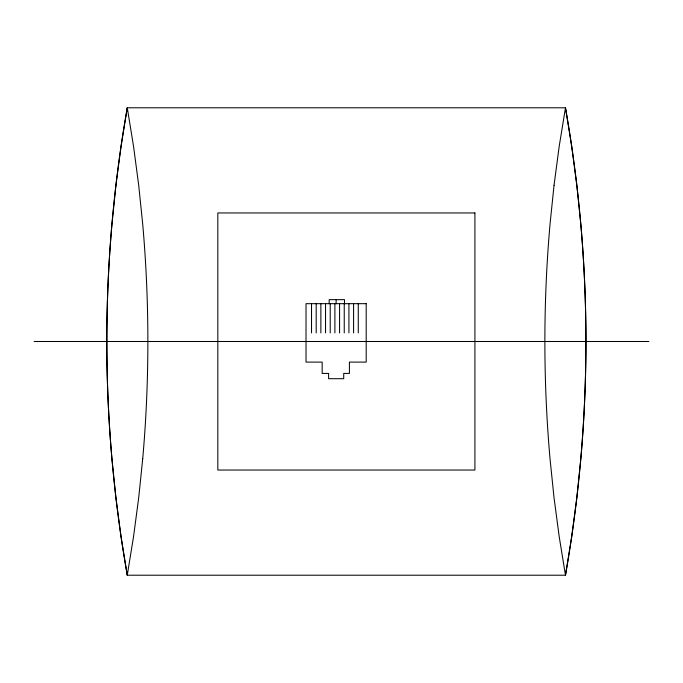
<?xml version="1.0" encoding="UTF-8"?>
<svg xmlns="http://www.w3.org/2000/svg" width="683" height="683" viewBox="0 0 683 683"><rect width="100%" height="100%" fill="white"/><g stroke="black" fill="none" stroke-linecap="round" stroke-linejoin="round"><path stroke-width="1.02" d="M34.15 341.5L648.85 341.5M358.268 303.679L358.268 332.894M353.589 303.679L353.589 332.894M348.919 303.679L348.919 332.894M344.497 303.679L344.497 299.649L329.189 299.649L329.189 303.679M344.241 303.679L344.241 332.894M339.571 303.679L339.571 332.894M336.113 299.649L336.113 303.679M334.892 303.679L334.892 332.894M330.222 303.679L330.222 332.894M325.543 303.679L325.543 332.894M320.873 303.679L320.873 332.894M316.195 303.679L316.195 332.894M311.525 303.679L311.525 332.894M115.914 185.247L111.935 224.195A957.728 679.764 90 0 0 111.935 458.805L115.914 497.753L121.028 536.565L127.269 575.214L565.473 575.214L571.714 536.565L576.828 497.753L580.806 458.805A957.728 679.764 90 0 0 580.806 224.195L576.828 185.247L571.714 146.435L565.473 107.786L127.269 107.786L121.028 146.435L115.914 185.247M142.713 458.805L138.7 497.753L133.552 536.565L127.269 575.214A1345.723 1345.723 0 0 1 127.269 107.786L133.552 146.435L138.7 185.247L142.713 224.195A950.625 674.719 90 0 1 142.713 458.805M554.041 185.247L550.037 224.195A950.625 674.719 -90 0 0 550.028 458.805L554.041 497.753L559.189 536.565L565.473 575.214A1345.723 1345.723 0 0 0 565.473 107.786L559.189 146.435L554.041 185.247M474.916 212.959L217.826 212.959L217.826 470.041L474.916 470.041L474.916 212.959M366.199 303.679L306.018 303.679L306.018 362.101L322.171 362.101L322.171 373.422L328.608 373.422L328.608 378.698L343.72 378.698L343.72 373.422L349.414 373.422L349.414 362.101L366.199 362.101L366.199 303.679"/></g></svg>
